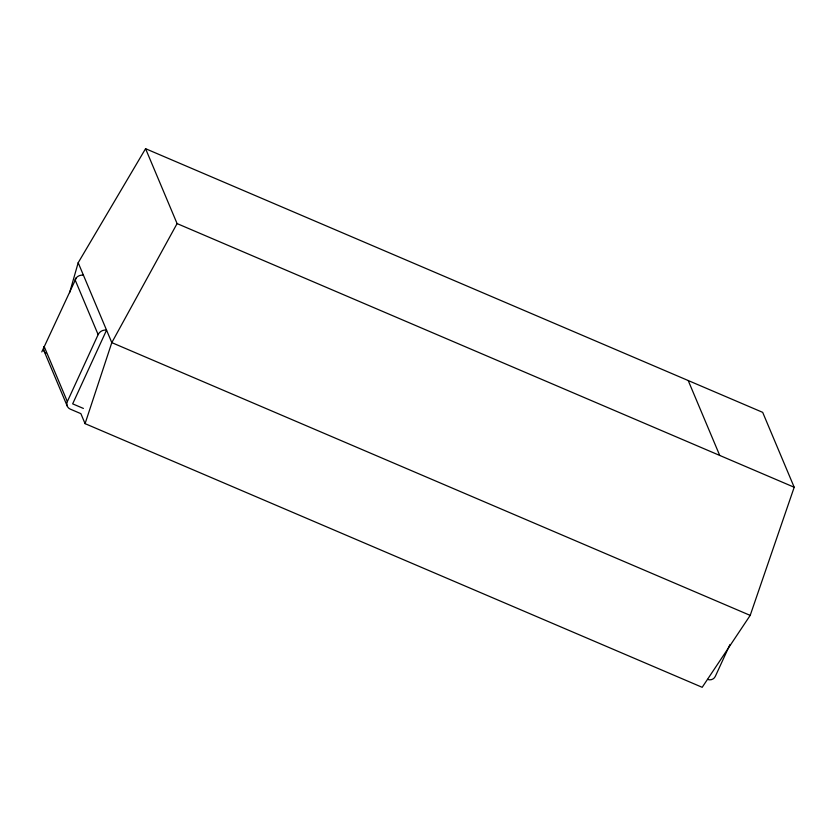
<?xml version="1.0" encoding="UTF-8"?>
<svg xmlns="http://www.w3.org/2000/svg" width="836" height="836" viewBox="0 0 836 836"><rect width="100%" height="100%" fill="white"/><g stroke="black" fill="none" stroke-linecap="round" stroke-linejoin="round"><path stroke-width="1.25" d="M69.618 292.652L78.187 262.734L145.569 148.693L762.683 412.357L794.2 487.252L750.195 615.39L702.188 687.307L85.073 423.643L80.873 413.653L70.234 409.107A5.873 5.706 -22.8 0 1 67.34 401.573L44.224 346.647L43.953 347.348A5.873 5.706 -22.9 0 0 45.823 353.419M85.073 423.643L111.805 342.624L177.086 223.588L145.569 148.693M43.953 347.348L44.224 346.647M41.8 351.914L76.442 277.573M67.34 401.573L98.136 334.609A7.743 7.534 -22.8 0 1 106.559 330.147L72.659 403.851L83.391 408.428M729.953 644.546L715.313 676.387A5.873 5.706 -22.8 0 1 707.569 679.375M177.086 223.588L794.2 487.252M750.195 615.39L111.805 342.624L78.187 262.734M688.206 380.537L719.723 455.432M98.136 334.609L75.021 279.673A7.743 7.534 -22.9 0 1 83.433 275.201M44.068 351.036L67.183 405.962"/></g></svg>
